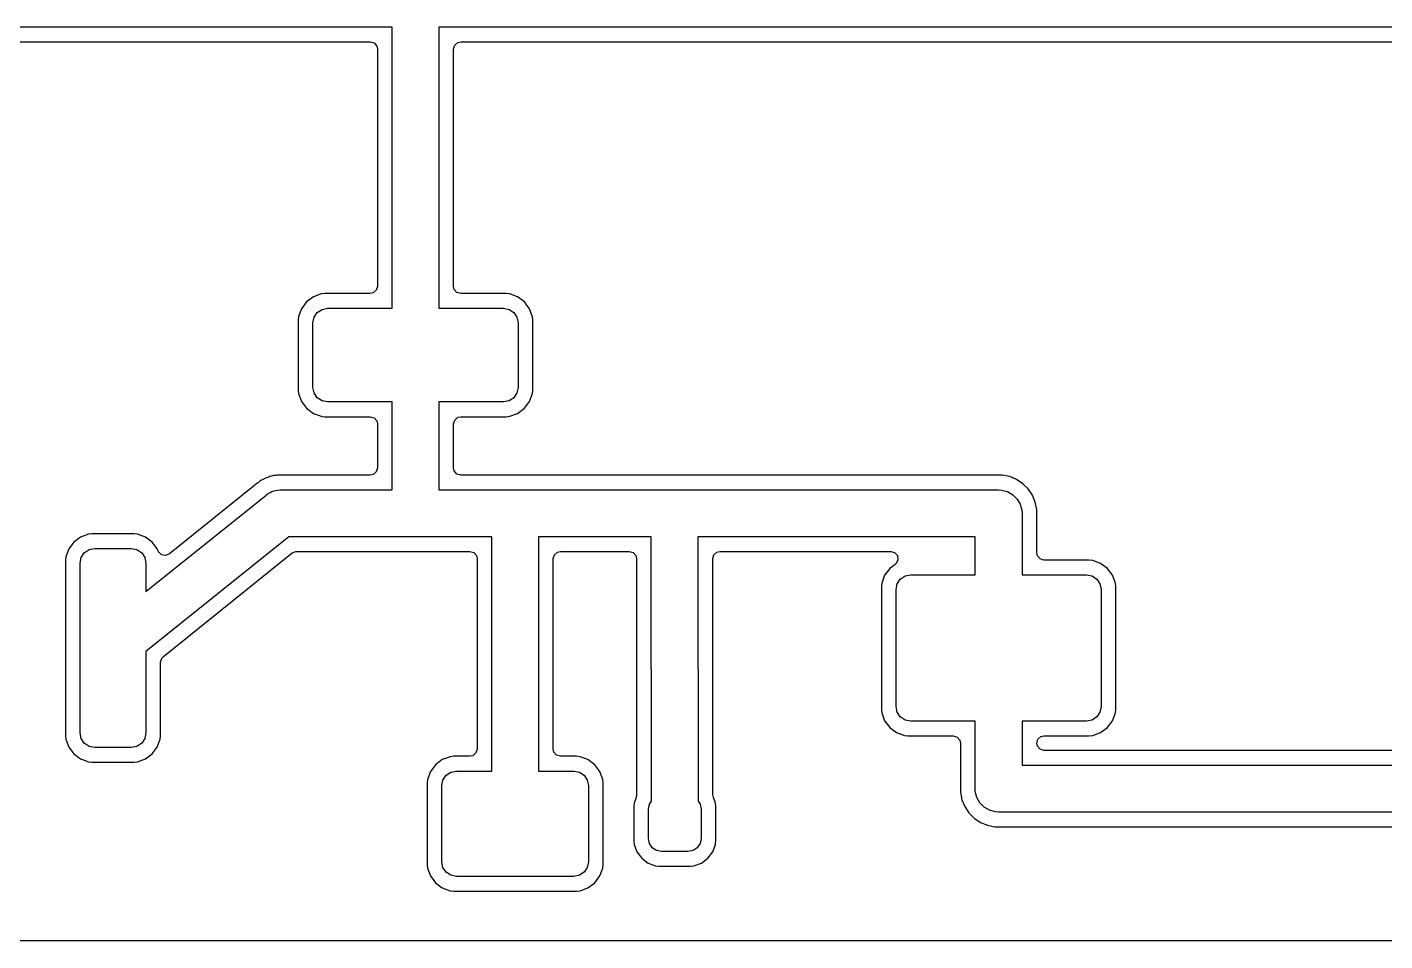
# Model space of a CAD drawing. Header units: millimetres. Extents: x 100.5 to 179.5, y -161.5 to -100.5.
# Drawn here: x 123.67 to 146.84, y -161.5 to -145.9 of the extents above; entities that cross this region are included whole.
import ezdxf

# ---------------------------------------------------------------- set-up
doc = ezdxf.new("R2010")
doc.units = ezdxf.units.MM
doc.layers.add('F.Cu', color=52, linetype='CONTINUOUS', true_color=0xb8bb26)

msp = doc.modelspace()

# ---------------------------------------------------------------- linework, layer by layer
at = {"layer": 'F.Cu', "linetype": 'CONTINUOUS'}
for p, q in [((129.9, -145.9), (121.38, -145.9)), ((129.9, -150.7), (129.9, -145.9)), ((151.5, -145.9), (130.7, -145.9)), ((130.7, -145.9), (130.7, -150.7)), ((121.380801, -146.1505), (129.5255, -146.1505)), ((129.5255, -146.1505), (129.592539, -146.170185)), ((129.592539, -146.170185), (129.638294, -146.222989)), ((130.970185, -146.207461), (131.022989, -146.161706)), ((131.022989, -146.161706), (131.0745, -146.1505)), ((131.0745, -146.1505), (151.564071, -146.1505)), ((129.638294, -146.222989), (129.6495, -146.2745)), ((129.6495, -146.2745), (129.6495, -150.3255)), ((130.9505, -146.2745), (130.970185, -146.207461)), ((130.9505, -150.3255), (130.9505, -146.2745)), ((129.6495, -150.3255), (129.629815, -150.392539)), ((130.961706, -150.377011), (130.9505, -150.3255)), ((128.442452, -150.592455), (128.356206, -150.707664)), ((128.442455, -150.592452), (128.442452, -150.592455)), ((128.557664, -150.506206), (128.442455, -150.592452)), ((128.557671, -150.506202), (128.557664, -150.506206)), ((128.692516, -150.455908), (128.557671, -150.506202)), ((128.752123, -150.449501), (128.692516, -150.455908)), ((128.752129, -150.4495), (128.752123, -150.449501)), ((129.5255, -150.4495), (128.752129, -150.4495)), ((129.577011, -150.438294), (129.5255, -150.4495)), ((129.629815, -150.392539), (129.577011, -150.438294)), ((131.007461, -150.429815), (130.961706, -150.377011)), ((131.0745, -150.4495), (131.007461, -150.429815)), ((131.847865, -150.4495), (131.0745, -150.4495)), ((131.847873, -150.4495), (131.847865, -150.4495)), ((131.847881, -150.4495), (131.847873, -150.4495)), ((131.847883, -150.449501), (131.847881, -150.4495)), ((131.907483, -150.455908), (131.847883, -150.449501)), ((132.042328, -150.506202), (131.907482, -150.455908)), ((131.907482, -150.455908), (131.907483, -150.455908)), ((132.042335, -150.506206), (132.042328, -150.506202)), ((132.157544, -150.592452), (132.042335, -150.506206)), ((132.157547, -150.592455), (132.157544, -150.592452)), ((132.243793, -150.707664), (132.157547, -150.592455)), ((128.356202, -150.707671), (128.305908, -150.842517)), ((128.356206, -150.707664), (128.356202, -150.707671)), ((128.56903, -150.854329), (128.623223, -150.773223)), ((128.623223, -150.773223), (128.704329, -150.71903)), ((128.704329, -150.71903), (128.8, -150.7)), ((128.8, -150.7), (129.9, -150.7)), ((130.7, -150.7), (131.8, -150.7)), ((131.8, -150.7), (131.895671, -150.71903)), ((131.895671, -150.71903), (131.976777, -150.773223)), ((131.976777, -150.773223), (132.03097, -150.854329)), ((132.243797, -150.707671), (132.243793, -150.707664)), ((132.290553, -150.833032), (132.243797, -150.707671)), ((132.294091, -150.842517), (132.290553, -150.833032)), ((128.299501, -150.902123), (128.2995, -150.902135)), ((128.2995, -150.902135), (128.2995, -152.09787)), ((128.305908, -150.842517), (128.299501, -150.902116)), ((128.299501, -150.902116), (128.299501, -150.902123)), ((128.55, -150.95), (128.56903, -150.854329)), ((128.55, -152.05), (128.55, -150.95)), ((132.03097, -150.854329), (132.05, -150.95)), ((132.05, -150.95), (132.05, -152.05)), ((132.300499, -150.902128), (132.294091, -150.842517)), ((132.3005, -152.097873), (132.300499, -150.902128)), ((128.2995, -152.09787), (128.299501, -152.097876)), ((128.299501, -152.097876), (128.305908, -152.157483)), ((128.305908, -152.157483), (128.356202, -152.292328)), ((128.56903, -152.145671), (128.55, -152.05)), ((128.623223, -152.226777), (128.56903, -152.145671)), ((132.03097, -152.145671), (131.976777, -152.226777)), ((132.05, -152.05), (132.03097, -152.145671)), ((132.243796, -152.292331), (132.294091, -152.157483)), ((132.294091, -152.157483), (132.3005, -152.097873)), ((128.356202, -152.292328), (128.356206, -152.292335)), ((128.356206, -152.292335), (128.442452, -152.407544)), ((128.442452, -152.407544), (128.442455, -152.407547)), ((128.442455, -152.407547), (128.557664, -152.493793)), ((128.704329, -152.28097), (128.623223, -152.226777)), ((128.8, -152.3), (128.704329, -152.28097)), ((129.9, -152.3), (128.8, -152.3)), ((129.9, -153.8), (129.9, -152.3)), ((131.8, -152.3), (130.7, -152.3)), ((130.7, -152.3), (130.7, -153.8)), ((131.895671, -152.28097), (131.8, -152.3)), ((131.976777, -152.226777), (131.895671, -152.28097)), ((132.042331, -152.493796), (132.157546, -152.407546)), ((132.157546, -152.407546), (132.243796, -152.292331)), ((128.557664, -152.493793), (128.557671, -152.493797)), ((128.557671, -152.493797), (128.692517, -152.544091)), ((128.692517, -152.544091), (128.692516, -152.544091)), ((128.692516, -152.544091), (128.699444, -152.544835)), ((128.699444, -152.544835), (128.752127, -152.5505)), ((128.752127, -152.5505), (129.5255, -152.550499)), ((129.5255, -152.550499), (129.592539, -152.570183)), ((129.592539, -152.570183), (129.638294, -152.622987)), ((129.638294, -152.622987), (129.6495, -152.674499)), ((129.6495, -152.674499), (129.6495, -153.4255)), ((130.9505, -152.674499), (130.970185, -152.60746)), ((130.9505, -153.4255), (130.9505, -152.674499)), ((130.970185, -152.60746), (131.022989, -152.561705)), ((131.022989, -152.561705), (131.0745, -152.550499)), ((131.0745, -152.550499), (131.847871, -152.550499)), ((131.847871, -152.550499), (131.847872, -152.550499)), ((131.847872, -152.550499), (131.907483, -152.544091)), ((131.907483, -152.544091), (132.042331, -152.493796)), ((127.719629, -153.612037), (127.691871, -153.623536)), ((127.729482, -153.607439), (127.719629, -153.612037)), ((127.756129, -153.59355), (127.729482, -153.607439)), ((127.777243, -153.587383), (127.756129, -153.59355)), ((127.789924, -153.58292), (127.777243, -153.587383)), ((127.810257, -153.574498), (127.789924, -153.58292)), ((127.810259, -153.574498), (127.810257, -153.574498)), ((127.839731, -153.568635), (127.810259, -153.574498)), ((127.850299, -153.566046), (127.839731, -153.568635)), ((127.879127, -153.557626), (127.850299, -153.566046)), ((127.901034, -153.555697), (127.879127, -153.557626)), ((127.914337, -153.553794), (127.901034, -153.555697)), ((127.935931, -153.5495), (127.914337, -153.553794)), ((127.965979, -153.5495), (127.935931, -153.5495)), ((127.976854, -153.549022), (127.965979, -153.5495)), ((127.988622, -153.547985), (127.976854, -153.549022)), ((128.006769, -153.546388), (127.988622, -153.547985)), ((128.00677, -153.546388), (128.006769, -153.546388)), ((128.02863, -153.54877), (128.00677, -153.546388)), ((128.042062, -153.5495), (128.02863, -153.54877)), ((129.5255, -153.5495), (128.042062, -153.5495)), ((129.577011, -153.538294), (129.5255, -153.5495)), ((129.629815, -153.492539), (129.577011, -153.538294)), ((129.6495, -153.4255), (129.629815, -153.492539)), ((130.961706, -153.477011), (130.9505, -153.4255)), ((131.007461, -153.529815), (130.961706, -153.477011)), ((131.0745, -153.5495), (131.007461, -153.529815)), ((134.719915, -153.5495), (131.0745, -153.5495)), ((134.719982, -153.549499), (134.719915, -153.5495)), ((134.788768, -153.549434), (134.719982, -153.549499)), ((134.790108, -153.5495), (134.788768, -153.549434)), ((140.314069, -153.5495), (134.790108, -153.5495)), ((140.314071, -153.5495), (140.314069, -153.5495)), ((140.439738, -153.574497), (140.314071, -153.5495)), ((140.439744, -153.574499), (140.439738, -153.574497)), ((140.558124, -153.623533), (140.439744, -153.574499)), ((127.559771, -153.719251), (126.099439, -154.892618)), ((127.56978, -153.710274), (127.559771, -153.719251)), ((127.585332, -153.694722), (127.56978, -153.710274)), ((127.585336, -153.694719), (127.585332, -153.694722)), ((127.610304, -153.678036), (127.585336, -153.694719)), ((127.619076, -153.6716), (127.610304, -153.678036)), ((127.642493, -153.652784), (127.619076, -153.6716)), ((127.642498, -153.652781), (127.642493, -153.652784)), ((127.662019, -153.642605), (127.642498, -153.652781)), ((127.673581, -153.635756), (127.662019, -153.642605)), ((127.691871, -153.623536), (127.673581, -153.635756)), ((127.792302, -153.85815), (127.820366, -153.845782)), ((127.820366, -153.845782), (127.846927, -153.830448)), ((127.846927, -153.830448), (127.867944, -153.824816)), ((127.867944, -153.824816), (127.887856, -153.816042)), ((127.887856, -153.816042), (127.918165, -153.811359)), ((127.918165, -153.811359), (127.94779, -153.803422)), ((127.94779, -153.803422), (127.985585, -153.800944)), ((127.985585, -153.800944), (127.991054, -153.8001)), ((127.991054, -153.8001), (127.99384, -153.800403)), ((127.99384, -153.800403), (128, -153.8)), ((128, -153.8), (129.9, -153.8)), ((130.7, -153.8), (140.25, -153.8)), ((140.25, -153.8), (140.30221, -153.803422)), ((140.30221, -153.803422), (140.403073, -153.830448)), ((140.403073, -153.830448), (140.493505, -153.882659)), ((140.558133, -153.623538), (140.558124, -153.623533)), ((140.664668, -153.694723), (140.558133, -153.623538)), ((140.664672, -153.694726), (140.664668, -153.694723)), ((140.755273, -153.785327), (140.664672, -153.694726)), ((140.755276, -153.785331), (140.755273, -153.785327)), ((140.826461, -153.891866), (140.755276, -153.785331)), ((125.7, -155.53491), (127.749458, -153.888184)), ((127.749458, -153.888184), (127.754514, -153.884639)), ((127.754514, -153.884639), (127.756495, -153.882659)), ((127.756495, -153.882659), (127.761282, -153.879894)), ((127.761282, -153.879894), (127.792302, -153.85815)), ((140.493505, -153.882659), (140.567341, -153.956495)), ((140.567341, -153.956495), (140.619552, -154.046927)), ((140.619552, -154.046927), (140.646578, -154.14779)), ((140.826464, -153.891872), (140.826461, -153.891866)), ((140.826465, -153.891873), (140.826464, -153.891872)), ((140.875501, -154.010256), (140.826465, -153.891873)), ((140.875501, -154.01026), (140.875501, -154.010256)), ((140.875502, -154.010261), (140.875501, -154.01026)), ((140.9005, -154.135928), (140.875502, -154.010261)), ((140.646578, -154.14779), (140.65, -154.2)), ((140.65, -154.2), (140.65, -155.25)), ((140.9005, -154.8755), (140.9005, -154.135928)), ((124.467452, -154.692455), (124.381206, -154.807664)), ((124.467455, -154.692452), (124.467452, -154.692455)), ((124.582664, -154.606206), (124.467455, -154.692452)), ((124.582671, -154.606202), (124.582664, -154.606206)), ((124.717516, -154.555908), (124.582671, -154.606202)), ((124.777123, -154.549501), (124.717516, -154.555908)), ((124.777129, -154.5495), (124.777123, -154.549501)), ((125.497863, -154.5495), (124.777129, -154.5495)), ((125.497873, -154.5495), (125.497863, -154.5495)), ((125.557483, -154.555909), (125.497873, -154.5495)), ((125.557485, -154.555909), (125.557483, -154.555909)), ((125.557486, -154.55591), (125.557485, -154.555909)), ((125.692328, -154.606202), (125.557486, -154.55591)), ((125.692335, -154.606206), (125.692328, -154.606202)), ((125.807544, -154.692452), (125.692335, -154.606206)), ((128.14079, -154.6), (125.7, -156.561158)), ((125.807547, -154.692455), (125.807544, -154.692452)), ((125.893793, -154.807664), (125.807547, -154.692455)), ((131.6, -154.6), (128.14079, -154.6)), ((131.6, -158.6), (131.6, -154.6)), ((134.320377, -154.6), (132.4, -154.6)), ((132.4, -154.6), (132.4, -158.6)), ((134.324636, -159.115242), (134.320377, -154.6)), ((139.85, -154.6), (135.120378, -154.6)), ((135.120378, -154.6), (135.124636, -159.114154)), ((139.85, -155.25), (139.85, -154.6)), ((124.324501, -155.002123), (124.3245, -155.002135)), ((124.3245, -155.002135), (124.3245, -157.99787)), ((124.325573, -154.992147), (124.324501, -155.002123)), ((124.330908, -154.942517), (124.325573, -154.992147)), ((124.381202, -154.807671), (124.330908, -154.942517)), ((124.381206, -154.807664), (124.381202, -154.807671)), ((124.575, -155.05), (124.59403, -154.954329)), ((124.59403, -154.954329), (124.648223, -154.873223)), ((124.648223, -154.873223), (124.729329, -154.81903)), ((124.729329, -154.81903), (124.825, -154.8)), ((124.825, -154.8), (125.45, -154.8)), ((125.45, -154.8), (125.545671, -154.81903)), ((125.545671, -154.81903), (125.626777, -154.873223)), ((125.626777, -154.873223), (125.68097, -154.954329)), ((125.68097, -154.954329), (125.7, -155.05)), ((125.893798, -154.807673), (125.893793, -154.807664)), ((125.905589, -154.839287), (125.893798, -154.807673)), ((125.915039, -154.859076), (125.905589, -154.839287)), ((125.966108, -154.906759), (125.915039, -154.859076)), ((126.03485, -154.919263), (125.966108, -154.906759)), ((125.996829, -156.644001), (128.194937, -154.877836)), ((126.099439, -154.892618), (126.03485, -154.919263)), ((128.194937, -154.877836), (128.259526, -154.851192)), ((128.259526, -154.851192), (128.272605, -154.8505)), ((128.272605, -154.8505), (130.235931, -154.8505)), ((130.235931, -154.8505), (130.364069, -154.8505)), ((130.364069, -154.8505), (131.2255, -154.8505)), ((131.2255, -154.8505), (131.292539, -154.870185)), ((131.292539, -154.870185), (131.338294, -154.922989)), ((131.338294, -154.922989), (131.3495, -154.9745)), ((131.3495, -154.9745), (131.3495, -158.2255)), ((132.6505, -154.9745), (132.670185, -154.907461)), ((132.6505, -158.2255), (132.6505, -154.9745)), ((132.670185, -154.907461), (132.722989, -154.861706)), ((132.722989, -154.861706), (132.7745, -154.8505)), ((132.7745, -154.8505), (133.946231, -154.8505)), ((133.946231, -154.8505), (134.01327, -154.870185)), ((134.01327, -154.870185), (134.059025, -154.922989)), ((134.059025, -154.922989), (134.070231, -154.974383)), ((134.070231, -154.974383), (134.074035, -159.008907)), ((135.371231, -154.974616), (135.390852, -154.907559)), ((135.375033, -159.006657), (135.371231, -154.974616)), ((135.390852, -154.907559), (135.443613, -154.861754)), ((135.443613, -154.861754), (135.495231, -154.8505)), ((135.495231, -154.8505), (138.409897, -154.8505)), ((138.409897, -154.8505), (138.476936, -154.870185)), ((138.476936, -154.870185), (138.522691, -154.922989)), ((138.532635, -154.992147), (138.50361, -155.055703)), ((138.522691, -154.922989), (138.532635, -154.992147)), ((140.911706, -154.927011), (140.9005, -154.8755)), ((140.957461, -154.979815), (140.911706, -154.927011)), ((141.0245, -154.9995), (140.957461, -154.979815)), ((141.797865, -154.9995), (141.0245, -154.9995)), ((141.797873, -154.9995), (141.797865, -154.9995)), ((141.797881, -154.9995), (141.797873, -154.9995)), ((141.797883, -154.999501), (141.797881, -154.9995)), ((141.857483, -155.005908), (141.797883, -154.999501)), ((124.575, -157.95), (124.575, -155.05)), ((125.7, -155.05), (125.7, -155.53491)), ((138.392452, -155.142455), (138.306206, -155.257664)), ((138.392455, -155.142452), (138.392452, -155.142455)), ((138.484208, -155.073766), (138.392455, -155.142452)), ((138.50361, -155.055703), (138.484208, -155.073766)), ((141.992328, -155.056202), (141.857482, -155.005908)), ((141.857482, -155.005908), (141.857483, -155.005908)), ((141.992335, -155.056206), (141.992328, -155.056202)), ((142.107544, -155.142452), (141.992335, -155.056206)), ((142.107547, -155.142455), (142.107544, -155.142452)), ((142.193793, -155.257664), (142.107547, -155.142455)), ((138.249501, -155.452123), (138.2495, -155.452135)), ((138.2495, -155.452135), (138.2495, -157.54787)), ((138.255908, -155.392517), (138.249501, -155.452116)), ((138.249501, -155.452116), (138.249501, -155.452123)), ((138.306202, -155.257671), (138.255908, -155.392517)), ((138.306206, -155.257664), (138.306202, -155.257671)), ((138.5, -155.5), (138.51903, -155.404329)), ((138.51903, -155.404329), (138.573223, -155.323223)), ((138.573223, -155.323223), (138.654329, -155.26903)), ((138.654329, -155.26903), (138.75, -155.25)), ((138.75, -155.25), (139.85, -155.25)), ((140.65, -155.25), (141.75, -155.25)), ((141.75, -155.25), (141.845671, -155.26903)), ((141.845671, -155.26903), (141.926777, -155.323223)), ((141.926777, -155.323223), (141.98097, -155.404329)), ((141.98097, -155.404329), (142, -155.5)), ((142.193795, -155.257668), (142.193793, -155.257664)), ((142.193796, -155.257669), (142.193795, -155.257668)), ((142.244091, -155.392517), (142.193796, -155.257669)), ((142.250499, -155.452128), (142.244091, -155.392517)), ((142.2505, -157.547873), (142.250499, -155.452128)), ((138.5, -157.5), (138.5, -155.5)), ((142, -155.5), (142, -157.5)), ((125.7, -156.561158), (125.7, -157.95)), ((125.950499, -156.740662), (125.970184, -156.673624)), ((125.9505, -157.997873), (125.950499, -156.740662)), ((125.970184, -156.673624), (125.996829, -156.644001)), ((138.2495, -157.54787), (138.249501, -157.547876)), ((138.249501, -157.547876), (138.255908, -157.607483)), ((138.51903, -157.595671), (138.5, -157.5)), ((142, -157.5), (141.98097, -157.595671)), ((142.244091, -157.607483), (142.2505, -157.547873)), ((138.255908, -157.607483), (138.306202, -157.742328)), ((138.306202, -157.742328), (138.306206, -157.742335)), ((138.306206, -157.742335), (138.392452, -157.857544)), ((138.573223, -157.676777), (138.51903, -157.595671)), ((138.654329, -157.73097), (138.573223, -157.676777)), ((138.75, -157.75), (138.654329, -157.73097)), ((139.85, -157.75), (138.75, -157.75)), ((139.85, -158.9), (139.85, -157.75)), ((141.75, -157.75), (140.65, -157.75)), ((140.65, -157.75), (140.65, -158.5)), ((141.845671, -157.73097), (141.75, -157.75)), ((141.926777, -157.676777), (141.845671, -157.73097)), ((141.98097, -157.595671), (141.926777, -157.676777)), ((142.107546, -157.857546), (142.193796, -157.742331)), ((142.193796, -157.742331), (142.244091, -157.607483)), ((124.3245, -157.99787), (124.324501, -157.997876)), ((124.324501, -157.997876), (124.330908, -158.057483)), ((124.59403, -158.045671), (124.575, -157.95)), ((125.7, -157.95), (125.68097, -158.045671)), ((125.944091, -158.057483), (125.9505, -157.997873)), ((138.392452, -157.857544), (138.392455, -157.857547)), ((138.392455, -157.857547), (138.507664, -157.943793)), ((138.507664, -157.943793), (138.507671, -157.943797)), ((138.507671, -157.943797), (138.642517, -157.994091)), ((138.642517, -157.994091), (138.642516, -157.994091)), ((138.642516, -157.994091), (138.649444, -157.994835)), ((138.649444, -157.994835), (138.702127, -158.0005)), ((138.702127, -158.0005), (139.4755, -158.000499)), ((139.4755, -158.000499), (139.542539, -158.020183)), ((140.920185, -158.05746), (140.972989, -158.011705)), ((140.972989, -158.011705), (141.0245, -158.000499)), ((141.0245, -158.000499), (141.797871, -158.000499)), ((141.797871, -158.000499), (141.797872, -158.000499)), ((141.797872, -158.000499), (141.857483, -157.994091)), ((141.857483, -157.994091), (141.992331, -157.943796)), ((141.992331, -157.943796), (142.107546, -157.857546)), ((124.330908, -158.057483), (124.381202, -158.192328)), ((124.381202, -158.192328), (124.381206, -158.192335)), ((124.381206, -158.192335), (124.467452, -158.307544)), ((124.648223, -158.126777), (124.59403, -158.045671)), ((124.729329, -158.18097), (124.648223, -158.126777)), ((124.825, -158.2), (124.729329, -158.18097)), ((125.45, -158.2), (124.825, -158.2)), ((125.545671, -158.18097), (125.45, -158.2)), ((125.626777, -158.126777), (125.545671, -158.18097)), ((125.68097, -158.045671), (125.626777, -158.126777)), ((125.807546, -158.307546), (125.893796, -158.192331)), ((125.893796, -158.192331), (125.944091, -158.057483)), ((131.3495, -158.2255), (131.329815, -158.292539)), ((132.661706, -158.277011), (132.6505, -158.2255)), ((139.542539, -158.020183), (139.588294, -158.072987)), ((139.588294, -158.072987), (139.5995, -158.124499)), ((139.5995, -158.124499), (139.5995, -158.835931)), ((140.9005, -158.124499), (140.920185, -158.05746)), ((140.9005, -158.1255), (140.9005, -158.124499)), ((140.911706, -158.177011), (140.9005, -158.1255)), ((140.957461, -158.229815), (140.911706, -158.177011)), ((141.0245, -158.2495), (140.957461, -158.229815)), ((124.467452, -158.307544), (124.467455, -158.307547)), ((124.467455, -158.307547), (124.582664, -158.393793)), ((124.582664, -158.393793), (124.582671, -158.393797)), ((124.582671, -158.393797), (124.615942, -158.406206)), ((124.615942, -158.406206), (124.717517, -158.444091)), ((124.717517, -158.444091), (124.777127, -158.4505)), ((124.777127, -158.4505), (125.497872, -158.450499)), ((125.497872, -158.450499), (125.557483, -158.444091)), ((125.557483, -158.444091), (125.692331, -158.393796)), ((125.692331, -158.393796), (125.807546, -158.307546)), ((130.757664, -158.406206), (130.642455, -158.492452)), ((130.757671, -158.406202), (130.757664, -158.406206)), ((130.892516, -158.355908), (130.757671, -158.406202)), ((130.952123, -158.349501), (130.892516, -158.355908)), ((130.95213, -158.3495), (130.952123, -158.349501)), ((131.2255, -158.3495), (130.95213, -158.3495)), ((131.277011, -158.338294), (131.2255, -158.3495)), ((131.329815, -158.292539), (131.277011, -158.338294)), ((132.707461, -158.329815), (132.661706, -158.277011)), ((132.7745, -158.3495), (132.707461, -158.329815)), ((133.047865, -158.3495), (132.7745, -158.3495)), ((133.047873, -158.3495), (133.047865, -158.3495)), ((133.047881, -158.3495), (133.047873, -158.3495)), ((133.047883, -158.349501), (133.047881, -158.3495)), ((133.107483, -158.355908), (133.047883, -158.349501)), ((133.242328, -158.406202), (133.107482, -158.355908)), ((133.107482, -158.355908), (133.107483, -158.355908)), ((133.242335, -158.406206), (133.242328, -158.406202)), ((133.357544, -158.492452), (133.242335, -158.406206)), ((171.7255, -158.2495), (141.0245, -158.2495)), ((130.556202, -158.607671), (130.505908, -158.742517)), ((130.556206, -158.607664), (130.556202, -158.607671)), ((130.642452, -158.492455), (130.556206, -158.607664)), ((130.642455, -158.492452), (130.642452, -158.492455)), ((130.76903, -158.754329), (130.823223, -158.673223)), ((130.823223, -158.673223), (130.904329, -158.61903)), ((130.904329, -158.61903), (131, -158.6)), ((131, -158.6), (131.6, -158.6)), ((132.4, -158.6), (133, -158.6)), ((133, -158.6), (133.095671, -158.61903)), ((133.095671, -158.61903), (133.176777, -158.673223)), ((133.176777, -158.673223), (133.23097, -158.754329)), ((133.357547, -158.492455), (133.357544, -158.492452)), ((133.443793, -158.607664), (133.357547, -158.492455)), ((133.443797, -158.607671), (133.443793, -158.607664)), ((133.450618, -158.625961), (133.443797, -158.607671)), ((133.494091, -158.742517), (133.450618, -158.625961)), ((140.65, -158.5), (172.1, -158.5)), ((130.499501, -158.802123), (130.4995, -158.802135)), ((130.4995, -158.802135), (130.4995, -160.19787)), ((130.505908, -158.742517), (130.499501, -158.802116)), ((130.499501, -158.802116), (130.499501, -158.802123)), ((130.75, -158.85), (130.76903, -158.754329)), ((130.75, -160.15), (130.75, -158.85)), ((133.23097, -158.754329), (133.25, -158.85)), ((133.25, -158.85), (133.25, -160.15)), ((133.500499, -158.802128), (133.494091, -158.742517)), ((133.5005, -160.197873), (133.500499, -158.802128)), ((139.5995, -158.835931), (139.5995, -158.964069)), ((139.853422, -158.95221), (139.85, -158.9)), ((134.030587, -159.147889), (134.0245, -159.204498)), ((134.030589, -159.147878), (134.030587, -159.147889)), ((134.066217, -159.052356), (134.030589, -159.147878)), ((134.074035, -159.008907), (134.066217, -159.052356)), ((134.275, -159.25), (134.292127, -159.163896)), ((134.292127, -159.163896), (134.324636, -159.115242)), ((135.124636, -159.114154), (135.157873, -159.163896)), ((135.157873, -159.163896), (135.175, -159.25)), ((135.38285, -159.049865), (135.375033, -159.006657)), ((135.419412, -159.147886), (135.38285, -159.049865)), ((135.425499, -159.204516), (135.419412, -159.147886)), ((139.5995, -158.964071), (139.599499, -158.964071)), ((139.599499, -158.964071), (139.624497, -159.089738)), ((139.5995, -158.964069), (139.5995, -158.964071)), ((139.624497, -159.089738), (139.624499, -159.089744)), ((139.624499, -159.089744), (139.673533, -159.208124)), ((139.880448, -159.053073), (139.853422, -158.95221)), ((139.932659, -159.143505), (139.880448, -159.053073)), ((140.006495, -159.217341), (139.932659, -159.143505)), ((134.0245, -159.204498), (134.0245, -159.795481)), ((134.275, -159.75), (134.275, -159.25)), ((135.175, -159.25), (135.175, -159.75)), ((135.4255, -159.795485), (135.425499, -159.204516)), ((139.673533, -159.208124), (139.673538, -159.208133)), ((139.673538, -159.208133), (139.744723, -159.314668)), ((139.744723, -159.314668), (139.744726, -159.314672)), ((139.744726, -159.314672), (139.835327, -159.405273)), ((139.835327, -159.405273), (139.835331, -159.405276)), ((139.835331, -159.405276), (139.941866, -159.476461)), ((140.096927, -159.269552), (140.006495, -159.217341)), ((140.19779, -159.296578), (140.096927, -159.269552)), ((140.25, -159.3), (140.19779, -159.296578)), ((172.5, -159.3), (140.25, -159.3)), ((139.941866, -159.476461), (139.941872, -159.476464)), ((139.941872, -159.476464), (139.941873, -159.476465)), ((139.941873, -159.476465), (140.060256, -159.525501)), ((140.060256, -159.525501), (140.06026, -159.525501)), ((140.06026, -159.525501), (140.060261, -159.525502)), ((140.060261, -159.525502), (140.185928, -159.5505)), ((140.185928, -159.5505), (140.185931, -159.5505)), ((140.185931, -159.5505), (172.564071, -159.5505)), ((134.0245, -159.795481), (134.024501, -159.79549)), ((134.024501, -159.79549), (134.030587, -159.852114)), ((134.030587, -159.852114), (134.078372, -159.980226)), ((134.292127, -159.836104), (134.275, -159.75)), ((134.340901, -159.909099), (134.292127, -159.836104)), ((135.157873, -159.836104), (135.109099, -159.909099)), ((135.175, -159.75), (135.157873, -159.836104)), ((135.371628, -159.980226), (135.419412, -159.852114)), ((135.419412, -159.852114), (135.421687, -159.830944)), ((135.421687, -159.830944), (135.425499, -159.795501)), ((135.425499, -159.79549), (135.4255, -159.795485)), ((135.425499, -159.795501), (135.425499, -159.79549)), ((134.078372, -159.980226), (134.160313, -160.089687)), ((134.160313, -160.089687), (134.269774, -160.171628)), ((134.413896, -159.957873), (134.340901, -159.909099)), ((134.5, -159.975), (134.413896, -159.957873)), ((134.95, -159.975), (134.5, -159.975)), ((135.036104, -159.957873), (134.95, -159.975)), ((135.109099, -159.909099), (135.036104, -159.957873)), ((135.180226, -160.171628), (135.289687, -160.089687)), ((135.289687, -160.089687), (135.371628, -159.980226)), ((130.4995, -160.19787), (130.499501, -160.197876)), ((130.499501, -160.197876), (130.505908, -160.257483)), ((130.505908, -160.257483), (130.556202, -160.392328)), ((130.76903, -160.245671), (130.75, -160.15)), ((130.823223, -160.326777), (130.76903, -160.245671)), ((130.904329, -160.38097), (130.823223, -160.326777)), ((133.176777, -160.326777), (133.095671, -160.38097)), ((133.23097, -160.245671), (133.176777, -160.326777)), ((133.25, -160.15), (133.23097, -160.245671)), ((133.443796, -160.392331), (133.494091, -160.257483)), ((133.494091, -160.257483), (133.5005, -160.197873)), ((134.269774, -160.171628), (134.397886, -160.219412)), ((134.397886, -160.219412), (134.454515, -160.2255)), ((134.454515, -160.2255), (134.995484, -160.225499)), ((134.995484, -160.225499), (135.052114, -160.219412)), ((135.052114, -160.219412), (135.180226, -160.171628)), ((130.556202, -160.392328), (130.556206, -160.392335)), ((130.556206, -160.392335), (130.642452, -160.507544)), ((130.642452, -160.507544), (130.642455, -160.507547)), ((130.642455, -160.507547), (130.757664, -160.593793)), ((131, -160.4), (130.904329, -160.38097)), ((133, -160.4), (131, -160.4)), ((133.095671, -160.38097), (133, -160.4)), ((133.242331, -160.593796), (133.357546, -160.507546)), ((133.357546, -160.507546), (133.443796, -160.392331)), ((130.757664, -160.593793), (130.757671, -160.593797)), ((130.757671, -160.593797), (130.892517, -160.644091)), ((130.892517, -160.644091), (130.892516, -160.644091)), ((130.892516, -160.644091), (130.899444, -160.644835)), ((130.899444, -160.644835), (130.952127, -160.6505)), ((130.952127, -160.6505), (133.047872, -160.650499)), ((133.047872, -160.650499), (133.107483, -160.644091)), ((133.107483, -160.644091), (133.242331, -160.593796)), ((178.758445, -161.5), (101.241555, -161.5))]:
    msp.add_line(p, q, dxfattribs=at)

doc.saveas('drawing.dxf')
